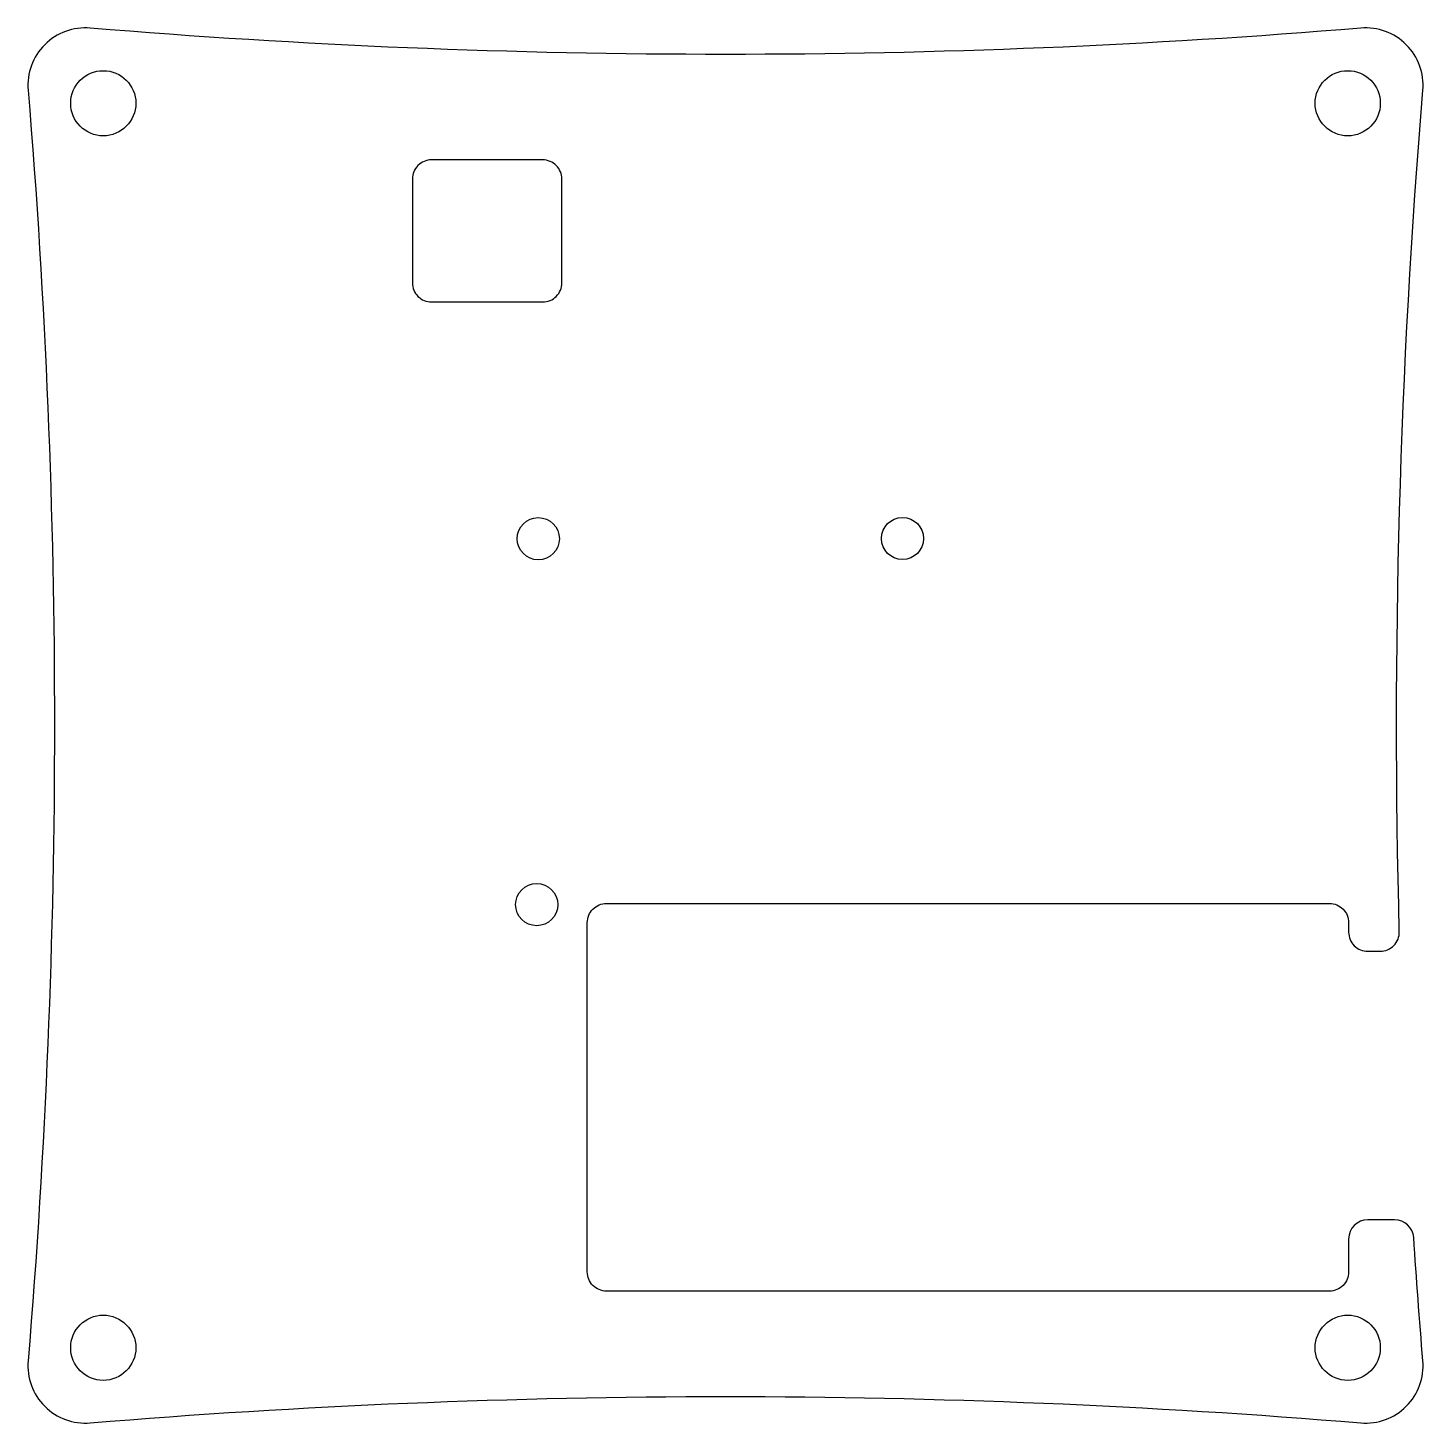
# Model space of a CAD drawing. Header units: millimetres. Extents: x -3.1 to 69.7, y -22 to 50.8.
import ezdxf

# ---------------------------------------------------------------- set-up
doc = ezdxf.new("R2010")
doc.units = ezdxf.units.MM
doc.layers.get('0').update_dxf_attribs({"linetype": 'CONTINUOUS'})

msp = doc.modelspace()

# ---------------------------------------------------------------- linework, layer by layer
for points in [[(66.833, 2.634), (67.478, 2.634, 0.422085), (68.477, 3.661, -0.027425), (69.706, 47.545, 0.463609), (66.468, 50.783, -0.041438), (0.198, 50.783, 0.463609), (-3.04, 47.545, -0.041439), (-3.04, -18.725, 0.463609), (0.198, -21.962, -0.041438), (66.468, -21.962, 0.463609), (69.706, -18.725, -0.004022), (69.225, -12.299, 0.394803), (68.227, -11.366), (66.833, -11.366, 0.414209), (65.833, -12.366), (65.833, -14.089, -0.414214), (64.833, -15.089), (27.126, -15.089, -0.414214), (26.126, -14.089), (26.126, 4.128, -0.414214), (27.126, 5.128), (64.833, 5.128, -0.414214), (65.833, 4.128), (65.833, 3.634, 0.414227)], [(17, 37.5, 0.414214), (18, 36.5), (23.8, 36.5, 0.414214), (24.8, 37.5), (24.8, 42.91, 0.414214), (23.8, 43.91), (18, 43.91, 0.414214), (17, 42.91)]]:
    msp.add_lwpolyline(points, format="xyb", close=True)
for centre, radius in [((0.88, 46.863), 1.7), ((65.786, 46.863), 1.7), ((23.567, 24.152), 1.1), ((42.564, 24.163), 1.1), ((23.485, 5.07), 1.1), ((0.88, -18.043), 1.7), ((65.786, -18.043), 1.7)]:
    msp.add_circle(centre, radius)

doc.saveas('drawing.dxf')
